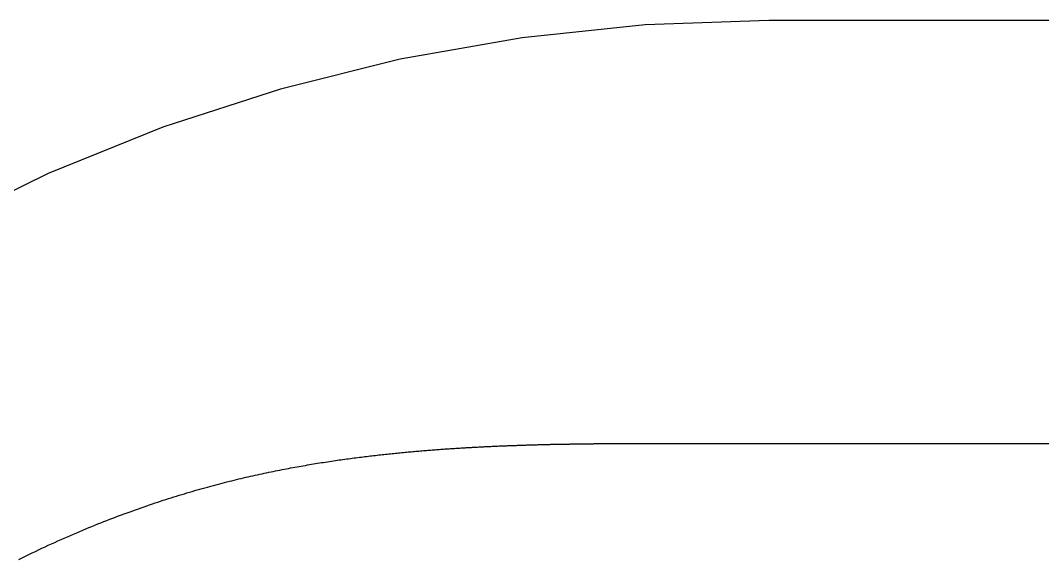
# Model space of a CAD drawing. Extents: x 15 to 235, y 1 to 395.
# Drawn here: x 66.8 to 88.94, y 383.2 to 394.87 of the extents above; entities that cross this region are included whole.
import ezdxf

# ---------------------------------------------------------------- set-up
doc = ezdxf.new("R2010")
doc.units = 0

msp = doc.modelspace()

# ---------------------------------------------------------------- linework, layer by layer
at = {"layer": 'Layer 1'}
for p, q in [((80.3344, 394.778), (77.6705, 394.498)), ((83.0114, 394.871), (80.3344, 394.778)), ((197.072, 394.871), (83.0114, 394.871)), ((77.6705, 394.498), (75.0326, 394.033)), ((75.0326, 394.033), (72.4335, 393.385)), ((72.4335, 393.385), (69.886, 392.558)), ((69.886, 392.558), (67.4024, 391.555)), ((67.4024, 391.555), (64.9949, 390.381)), ((78.1596, 385.688), (78.1793, 385.689)), ((78.1793, 385.689), (78.1988, 385.689)), ((78.1988, 385.689), (78.2182, 385.69)), ((78.2182, 385.69), (78.2376, 385.69)), ((78.2376, 385.69), (78.2569, 385.691)), ((78.2569, 385.691), (78.2761, 385.691)), ((78.2761, 385.691), (78.2953, 385.692)), ((78.2953, 385.692), (78.3144, 385.692)), ((78.3144, 385.692), (78.3334, 385.692)), ((78.3334, 385.692), (78.3523, 385.693)), ((78.3523, 385.693), (78.3712, 385.693)), ((78.3712, 385.693), (78.39, 385.694)), ((78.39, 385.694), (78.4088, 385.694)), ((78.4088, 385.694), (78.4275, 385.694)), ((78.4275, 385.694), (78.4461, 385.695)), ((78.4461, 385.695), (78.4647, 385.695)), ((78.4647, 385.695), (78.4832, 385.695)), ((78.4832, 385.695), (78.5017, 385.696)), ((78.5017, 385.696), (78.5201, 385.696)), ((78.5201, 385.696), (78.5385, 385.697)), ((78.5385, 385.697), (78.5568, 385.697)), ((78.5568, 385.697), (78.5751, 385.697)), ((78.5751, 385.697), (78.5933, 385.698)), ((78.5933, 385.698), (78.6115, 385.698)), ((78.6115, 385.698), (78.6297, 385.698)), ((78.6297, 385.698), (78.6478, 385.699)), ((78.6478, 385.699), (78.6659, 385.699)), ((78.6659, 385.699), (78.6839, 385.699)), ((78.6839, 385.699), (78.7019, 385.699)), ((78.7019, 385.699), (78.7199, 385.7)), ((78.7199, 385.7), (78.7379, 385.7)), ((78.7379, 385.7), (78.7558, 385.7)), ((78.7558, 385.7), (78.7737, 385.701)), ((78.7737, 385.701), (78.7916, 385.701)), ((78.7916, 385.701), (78.8094, 385.701)), ((78.8094, 385.701), (78.8272, 385.701)), ((78.8272, 385.701), (78.845, 385.702)), ((78.845, 385.702), (78.8628, 385.702)), ((78.8628, 385.702), (78.8806, 385.702)), ((78.8806, 385.702), (78.8983, 385.702)), ((78.8983, 385.702), (78.916, 385.703)), ((78.916, 385.703), (78.9337, 385.703)), ((78.9337, 385.703), (78.9514, 385.703)), ((78.9514, 385.703), (78.9691, 385.703)), ((78.9691, 385.703), (78.9867, 385.704)), ((78.9867, 385.704), (79.0044, 385.704)), ((79.0044, 385.704), (79.022, 385.704)), ((79.022, 385.704), (79.0396, 385.704)), ((79.0396, 385.704), (79.0572, 385.705)), ((79.0572, 385.705), (79.0748, 385.705)), ((79.0748, 385.705), (79.0924, 385.705)), ((79.0924, 385.705), (79.1099, 385.705)), ((79.1099, 385.705), (79.1275, 385.705)), ((79.1275, 385.705), (79.145, 385.706)), ((79.145, 385.706), (79.1625, 385.706)), ((79.1625, 385.706), (79.18, 385.706)), ((79.18, 385.706), (79.1975, 385.706)), ((79.1975, 385.706), (79.215, 385.706)), ((79.215, 385.706), (79.2324, 385.707)), ((79.2324, 385.707), (79.2498, 385.707)), ((79.2498, 385.707), (79.2673, 385.707)), ((79.2673, 385.707), (79.2846, 385.707)), ((79.2846, 385.707), (79.302, 385.707)), ((79.302, 385.707), (79.3193, 385.707)), ((79.3193, 385.707), (79.3367, 385.708)), ((79.3367, 385.708), (79.354, 385.708)), ((79.354, 385.708), (79.3712, 385.708)), ((79.3712, 385.708), (79.3885, 385.708)), ((79.3885, 385.708), (79.4057, 385.708)), ((79.4057, 385.708), (79.4229, 385.708)), ((79.4229, 385.708), (79.44, 385.708)), ((79.44, 385.708), (79.4572, 385.709)), ((79.4572, 385.709), (79.4743, 385.709)), ((79.4743, 385.709), (79.4913, 385.709)), ((79.4913, 385.709), (79.5084, 385.709)), ((79.5084, 385.709), (79.5253, 385.709)), ((79.5253, 385.709), (79.5423, 385.709)), ((79.5423, 385.709), (79.5592, 385.709)), ((79.5592, 385.709), (79.5761, 385.709)), ((79.5761, 385.709), (79.593, 385.71)), ((79.593, 385.71), (79.6098, 385.71)), ((79.6098, 385.71), (79.6266, 385.71)), ((79.6266, 385.71), (79.6433, 385.71)), ((79.6433, 385.71), (79.66, 385.71)), ((79.66, 385.71), (79.6766, 385.71)), ((79.6766, 385.71), (79.6932, 385.71)), ((79.6932, 385.71), (79.7098, 385.71)), ((79.7098, 385.71), (79.7263, 385.71)), ((79.7263, 385.71), (79.7428, 385.71)), ((79.7428, 385.71), (79.7592, 385.711)), ((79.7592, 385.711), (79.7756, 385.711)), ((79.7756, 385.711), (79.7919, 385.711)), ((79.7919, 385.711), (79.8082, 385.711)), ((79.8082, 385.711), (79.8244, 385.711)), ((79.8244, 385.711), (79.8406, 385.711)), ((79.8406, 385.711), (79.8567, 385.711)), ((79.8567, 385.711), (79.8728, 385.711)), ((79.8728, 385.711), (79.8889, 385.711)), ((79.8889, 385.711), (79.9048, 385.711)), ((79.9048, 385.711), (79.9208, 385.711)), ((79.9208, 385.711), (79.9366, 385.711)), ((79.9366, 385.711), (79.9525, 385.711)), ((79.9525, 385.711), (79.9682, 385.712)), ((79.9682, 385.712), (79.9839, 385.712)), ((79.9839, 385.712), (79.9996, 385.712)), ((79.9996, 385.712), (80.0152, 385.712)), ((80.0152, 385.712), (80.0307, 385.712)), ((80.0307, 385.712), (80.0462, 385.712)), ((80.0462, 385.712), (80.0617, 385.712)), ((80.0617, 385.712), (80.077, 385.712)), ((80.077, 385.712), (80.0924, 385.712)), ((80.0924, 385.712), (80.1076, 385.712)), ((80.1076, 385.712), (80.1229, 385.712)), ((80.1229, 385.712), (80.138, 385.712)), ((80.138, 385.712), (80.1531, 385.712)), ((80.1531, 385.712), (80.1682, 385.712)), ((80.1682, 385.712), (80.1832, 385.712)), ((80.1832, 385.712), (80.1981, 385.712)), ((80.1981, 385.712), (80.213, 385.712)), ((80.213, 385.712), (80.2278, 385.712)), ((80.2278, 385.712), (80.2426, 385.712)), ((80.2426, 385.712), (80.2573, 385.712)), ((80.2573, 385.712), (80.272, 385.712)), ((80.272, 385.712), (80.2866, 385.712)), ((80.2866, 385.712), (80.3011, 385.713)), ((80.3011, 385.713), (80.3157, 385.713)), ((80.3157, 385.713), (80.3301, 385.713)), ((80.3301, 385.713), (80.3445, 385.713)), ((80.3445, 385.713), (80.3589, 385.713)), ((80.3589, 385.713), (80.3732, 385.713)), ((80.3732, 385.713), (80.3874, 385.713)), ((80.3874, 385.713), (80.4016, 385.713)), ((80.4016, 385.713), (80.4158, 385.713)), ((80.4158, 385.713), (80.4299, 385.713)), ((80.4299, 385.713), (80.444, 385.713)), ((80.444, 385.713), (80.4581, 385.713)), ((80.4581, 385.713), (80.4721, 385.713)), ((80.4721, 385.713), (80.4861, 385.713)), ((80.4861, 385.713), (80.5, 385.713)), ((80.5, 385.713), (80.5139, 385.713)), ((80.5139, 385.713), (80.5278, 385.713)), ((80.5278, 385.713), (80.5417, 385.713)), ((80.5417, 385.713), (80.5555, 385.713)), ((80.5555, 385.713), (80.5693, 385.713)), ((80.5693, 385.713), (80.5831, 385.713)), ((80.5831, 385.713), (80.5968, 385.713)), ((80.5968, 385.713), (80.6105, 385.713)), ((80.6105, 385.713), (80.6242, 385.713)), ((80.6242, 385.713), (80.6379, 385.713)), ((80.6379, 385.713), (80.6516, 385.713)), ((80.6516, 385.713), (80.6653, 385.713)), ((80.6653, 385.713), (80.6789, 385.713)), ((80.6789, 385.713), (80.6925, 385.713)), ((80.6925, 385.713), (80.7061, 385.713)), ((80.7061, 385.713), (80.7198, 385.713)), ((80.7198, 385.713), (80.7333, 385.713)), ((80.7333, 385.713), (80.7469, 385.713)), ((80.7469, 385.713), (80.7605, 385.713)), ((80.7605, 385.713), (80.7741, 385.713)), ((80.7741, 385.713), (80.7877, 385.713)), ((80.7877, 385.713), (80.8012, 385.713)), ((80.8012, 385.713), (80.8148, 385.713)), ((80.8148, 385.713), (80.8284, 385.713)), ((80.8284, 385.713), (80.8419, 385.713)), ((80.8419, 385.713), (80.8555, 385.713)), ((80.8555, 385.713), (80.8691, 385.713)), ((80.8691, 385.713), (80.8827, 385.713)), ((80.8827, 385.713), (80.8963, 385.713)), ((80.8963, 385.713), (80.9099, 385.713)), ((80.9099, 385.713), (80.9235, 385.713)), ((80.9235, 385.713), (80.9371, 385.713)), ((80.9371, 385.713), (80.9507, 385.713)), ((80.9507, 385.713), (80.9643, 385.713)), ((80.9643, 385.713), (80.978, 385.713)), ((80.978, 385.713), (80.9917, 385.713)), ((80.9917, 385.713), (81.0053, 385.713)), ((81.0053, 385.713), (81.019, 385.713)), ((81.019, 385.713), (81.0328, 385.713)), ((81.0328, 385.713), (81.0465, 385.713)), ((81.0465, 385.713), (81.0602, 385.713)), ((81.0602, 385.713), (81.074, 385.713)), ((81.074, 385.713), (81.0878, 385.713)), ((81.0878, 385.713), (81.1016, 385.713)), ((81.1016, 385.713), (81.1155, 385.713)), ((81.1155, 385.713), (81.1294, 385.713)), ((81.1294, 385.713), (81.1433, 385.713)), ((81.1433, 385.713), (81.1572, 385.713)), ((81.1572, 385.713), (81.1711, 385.713)), ((81.1711, 385.713), (81.1851, 385.713)), ((81.1851, 385.713), (81.1991, 385.713)), ((81.1991, 385.713), (81.2131, 385.713)), ((81.2131, 385.713), (81.2272, 385.713)), ((81.2272, 385.713), (81.2413, 385.713)), ((81.2413, 385.713), (81.2554, 385.713)), ((81.2554, 385.713), (81.2695, 385.713)), ((81.2695, 385.713), (81.2837, 385.713)), ((81.2837, 385.713), (81.2979, 385.713)), ((81.2979, 385.713), (81.3121, 385.713)), ((81.3121, 385.713), (81.3263, 385.713)), ((81.3263, 385.713), (81.3406, 385.713)), ((81.3406, 385.713), (81.3549, 385.713)), ((81.3549, 385.713), (81.3693, 385.713)), ((81.3693, 385.713), (81.3837, 385.713)), ((81.3837, 385.713), (81.3981, 385.713)), ((81.3981, 385.713), (81.4125, 385.713)), ((81.4125, 385.713), (81.4269, 385.713)), ((81.4269, 385.713), (81.4414, 385.713)), ((81.4414, 385.713), (81.4559, 385.713)), ((81.4559, 385.713), (81.4704, 385.713)), ((81.4704, 385.713), (81.485, 385.713)), ((81.485, 385.713), (81.4995, 385.713)), ((81.4995, 385.713), (81.5141, 385.713)), ((81.5141, 385.713), (81.5286, 385.713)), ((81.5286, 385.713), (81.5432, 385.713)), ((81.5432, 385.713), (81.5578, 385.713)), ((81.5578, 385.713), (81.5724, 385.713)), ((81.5724, 385.713), (81.587, 385.713)), ((81.587, 385.713), (81.6017, 385.713)), ((81.6017, 385.713), (81.6163, 385.713)), ((81.6163, 385.713), (81.6309, 385.713)), ((81.6309, 385.713), (81.6455, 385.713)), ((81.6455, 385.713), (81.6602, 385.713)), ((81.6602, 385.713), (81.6748, 385.713)), ((81.6748, 385.713), (81.6894, 385.713)), ((81.6894, 385.713), (81.704, 385.713)), ((81.704, 385.713), (81.7186, 385.713)), ((81.7186, 385.713), (81.7332, 385.713)), ((81.7332, 385.713), (81.7478, 385.713)), ((81.7478, 385.713), (81.7624, 385.713)), ((81.7624, 385.713), (81.777, 385.713)), ((81.777, 385.713), (81.7916, 385.713)), ((81.7916, 385.713), (81.8062, 385.713)), ((81.8062, 385.713), (81.8208, 385.713)), ((81.8208, 385.713), (81.8353, 385.713)), ((81.8353, 385.713), (81.8499, 385.713)), ((81.8499, 385.713), (81.8644, 385.713)), ((81.8644, 385.713), (81.8789, 385.713)), ((81.8789, 385.713), (81.8934, 385.713)), ((81.8934, 385.713), (81.908, 385.713)), ((81.908, 385.713), (81.9224, 385.713)), ((81.9224, 385.713), (81.9369, 385.713)), ((81.9369, 385.713), (81.9514, 385.713)), ((81.9514, 385.713), (81.9658, 385.713)), ((81.9658, 385.713), (81.9803, 385.713)), ((81.9803, 385.713), (81.9947, 385.713)), ((81.9947, 385.713), (82.0091, 385.713)), ((82.0091, 385.713), (82.0235, 385.713)), ((82.0235, 385.713), (82.0379, 385.713)), ((82.0379, 385.713), (82.0523, 385.713)), ((82.0523, 385.713), (82.0667, 385.713)), ((82.0667, 385.713), (82.0811, 385.713)), ((82.0811, 385.713), (82.0955, 385.713)), ((82.0955, 385.713), (82.1098, 385.713)), ((82.1098, 385.713), (82.1242, 385.713)), ((82.1242, 385.713), (82.1386, 385.713)), ((82.1386, 385.713), (82.1529, 385.713)), ((82.1529, 385.713), (82.1673, 385.713)), ((82.1673, 385.713), (82.1816, 385.713)), ((82.1816, 385.713), (82.196, 385.713)), ((82.196, 385.713), (82.2104, 385.713)), ((82.2104, 385.713), (82.2247, 385.713)), ((82.2247, 385.713), (82.2391, 385.713)), ((82.2391, 385.713), (82.2534, 385.713)), ((82.2534, 385.713), (82.2678, 385.713)), ((82.2678, 385.713), (82.2822, 385.713)), ((82.2822, 385.713), (82.2965, 385.713)), ((82.2965, 385.713), (82.3109, 385.713)), ((82.3109, 385.713), (82.3253, 385.713)), ((82.3253, 385.713), (82.3397, 385.713)), ((82.3397, 385.713), (82.3541, 385.713)), ((82.3541, 385.713), (82.3685, 385.713)), ((82.3685, 385.713), (82.3829, 385.713)), ((82.3829, 385.713), (82.3973, 385.713)), ((82.3973, 385.713), (82.4117, 385.713)), ((82.4117, 385.713), (82.4262, 385.713)), ((82.4262, 385.713), (82.4406, 385.713)), ((82.4406, 385.713), (82.4551, 385.713)), ((82.4551, 385.713), (82.4696, 385.713)), ((82.4696, 385.713), (82.484, 385.713)), ((82.484, 385.713), (82.4985, 385.713)), ((82.4985, 385.713), (82.5131, 385.713)), ((82.5131, 385.713), (82.5276, 385.713)), ((82.5276, 385.713), (82.5422, 385.713)), ((82.5422, 385.713), (82.5568, 385.713)), ((82.5568, 385.713), (82.5714, 385.713)), ((82.5714, 385.713), (82.586, 385.713)), ((82.586, 385.713), (82.6007, 385.713)), ((82.6007, 385.713), (82.6154, 385.713)), ((82.6154, 385.713), (82.6301, 385.713)), ((82.6301, 385.713), (82.6448, 385.713)), ((82.6448, 385.713), (82.6596, 385.713)), ((82.6596, 385.713), (82.6744, 385.713)), ((82.6744, 385.713), (82.6893, 385.713)), ((82.6893, 385.713), (82.7042, 385.713)), ((82.7042, 385.713), (82.7191, 385.713)), ((82.7191, 385.713), (82.7341, 385.713)), ((82.7341, 385.713), (82.7491, 385.713)), ((82.7491, 385.713), (82.7641, 385.713)), ((82.7641, 385.713), (82.7792, 385.713)), ((82.7792, 385.713), (82.7944, 385.713)), ((82.7944, 385.713), (82.8096, 385.713)), ((82.8096, 385.713), (82.8248, 385.713)), ((82.8248, 385.713), (82.8401, 385.713)), ((82.8401, 385.713), (82.8555, 385.713)), ((82.8555, 385.713), (82.8709, 385.713)), ((82.8709, 385.713), (82.8864, 385.713)), ((82.8864, 385.713), (82.9019, 385.713)), ((82.9019, 385.713), (82.9175, 385.713)), ((82.9175, 385.713), (82.9332, 385.713)), ((82.9332, 385.713), (82.949, 385.713)), ((82.949, 385.713), (82.9648, 385.713)), ((82.9648, 385.713), (82.9807, 385.713)), ((82.9807, 385.713), (82.9966, 385.713)), ((82.9966, 385.713), (83.0127, 385.713)), ((83.0127, 385.713), (83.0288, 385.713)), ((83.0288, 385.713), (83.0451, 385.713)), ((83.0451, 385.713), (83.0614, 385.713)), ((83.0614, 385.713), (83.0777, 385.713)), ((83.0777, 385.713), (83.0942, 385.713)), ((83.0942, 385.713), (83.1108, 385.713)), ((83.1108, 385.713), (83.1274, 385.713)), ((83.1274, 385.713), (83.1442, 385.713)), ((83.1442, 385.713), (83.161, 385.713)), ((83.161, 385.713), (83.1779, 385.713)), ((83.1779, 385.713), (83.195, 385.713)), ((83.195, 385.713), (83.2121, 385.713)), ((83.2121, 385.713), (83.2293, 385.713)), ((83.2293, 385.713), (83.2466, 385.713)), ((83.2466, 385.713), (83.264, 385.713)), ((83.264, 385.713), (83.2815, 385.713)), ((83.2815, 385.713), (83.2992, 385.713)), ((83.2992, 385.713), (83.3169, 385.713)), ((83.3169, 385.713), (83.3347, 385.713)), ((83.3347, 385.713), (83.3526, 385.713)), ((83.3526, 385.713), (83.3707, 385.713)), ((83.3707, 385.713), (83.3888, 385.713)), ((83.3888, 385.713), (83.407, 385.713)), ((83.407, 385.713), (83.4254, 385.713)), ((83.4254, 385.713), (83.4438, 385.713)), ((83.4438, 385.713), (83.4624, 385.713)), ((83.4624, 385.713), (83.4811, 385.713)), ((83.4811, 385.713), (83.4998, 385.713)), ((83.4998, 385.713), (83.5187, 385.713)), ((83.5187, 385.713), (83.5377, 385.713)), ((83.5377, 385.713), (83.5567, 385.713)), ((83.5567, 385.713), (83.5759, 385.713)), ((83.5759, 385.713), (83.5952, 385.713)), ((83.5952, 385.713), (83.6145, 385.713)), ((83.6145, 385.713), (83.634, 385.713)), ((83.634, 385.713), (83.6536, 385.713)), ((83.6536, 385.713), (83.6733, 385.713)), ((83.6733, 385.713), (83.693, 385.713)), ((83.693, 385.713), (83.7129, 385.713)), ((83.7129, 385.713), (83.7329, 385.713)), ((83.7329, 385.713), (83.7529, 385.713)), ((83.7529, 385.713), (83.7731, 385.713)), ((83.7731, 385.713), (83.7933, 385.713)), ((83.7933, 385.713), (83.8137, 385.713)), ((83.8137, 385.713), (83.8341, 385.713)), ((83.8341, 385.713), (83.8547, 385.713)), ((83.8547, 385.713), (83.8753, 385.713)), ((83.8753, 385.713), (83.896, 385.713)), ((83.896, 385.713), (83.9168, 385.713)), ((83.9168, 385.713), (83.9377, 385.713)), ((83.9377, 385.713), (83.9587, 385.713)), ((83.9587, 385.713), (83.9798, 385.713)), ((83.9798, 385.713), (84.001, 385.713)), ((84.001, 385.713), (84.0223, 385.713)), ((84.0223, 385.713), (84.0436, 385.713)), ((84.0436, 385.713), (84.0651, 385.713)), ((84.0651, 385.713), (84.0866, 385.713)), ((84.0866, 385.713), (84.1082, 385.713)), ((84.1082, 385.713), (84.13, 385.713)), ((84.13, 385.713), (84.1518, 385.713)), ((84.1518, 385.713), (84.1737, 385.713)), ((84.1737, 385.713), (84.1956, 385.713)), ((84.1956, 385.713), (84.2177, 385.713)), ((84.2177, 385.713), (84.2399, 385.713)), ((84.2399, 385.713), (84.2622, 385.713)), ((84.2622, 385.713), (84.2846, 385.713)), ((84.2846, 385.713), (84.307, 385.713)), ((84.307, 385.713), (84.3296, 385.713)), ((84.3296, 385.713), (84.3523, 385.713)), ((84.3523, 385.713), (84.3751, 385.713)), ((84.3751, 385.713), (84.398, 385.713)), ((84.398, 385.713), (84.421, 385.713)), ((84.421, 385.713), (84.4441, 385.713)), ((84.4441, 385.713), (84.4673, 385.713)), ((84.4673, 385.713), (84.4906, 385.713)), ((84.4906, 385.713), (84.5141, 385.713)), ((84.5141, 385.713), (84.5376, 385.713)), ((84.5376, 385.713), (84.5613, 385.713)), ((84.5613, 385.713), (84.5851, 385.713)), ((84.5851, 385.713), (84.609, 385.713)), ((84.609, 385.713), (84.6331, 385.713)), ((84.6331, 385.713), (84.6572, 385.713)), ((84.6572, 385.713), (84.6815, 385.713)), ((84.6815, 385.713), (84.7058, 385.713)), ((84.7058, 385.713), (84.7303, 385.713)), ((84.7303, 385.713), (84.7549, 385.713)), ((84.7549, 385.713), (84.7797, 385.713)), ((84.7797, 385.713), (84.8045, 385.713)), ((84.8045, 385.713), (84.8294, 385.713)), ((84.8294, 385.713), (84.8545, 385.713)), ((84.8545, 385.713), (84.8797, 385.713)), ((84.8797, 385.713), (84.9049, 385.713)), ((84.9049, 385.713), (84.9303, 385.713)), ((84.9303, 385.713), (84.9558, 385.713)), ((84.9558, 385.713), (84.9814, 385.713)), ((84.9814, 385.713), (85.0071, 385.713)), ((85.0071, 385.713), (103.369, 385.713)), ((74.6033, 385.466), (74.64, 385.47)), ((74.64, 385.47), (74.6764, 385.474)), ((74.6764, 385.474), (74.7127, 385.478)), ((74.7127, 385.478), (74.7488, 385.482)), ((74.7488, 385.482), (74.7847, 385.486)), ((74.7847, 385.486), (74.8204, 385.489)), ((74.8204, 385.489), (74.8559, 385.493)), ((74.8559, 385.493), (74.8913, 385.497)), ((74.8913, 385.497), (74.9265, 385.5)), ((74.9265, 385.5), (74.9615, 385.504)), ((74.9615, 385.504), (74.9964, 385.507)), ((74.9964, 385.507), (75.0311, 385.51)), ((75.0311, 385.51), (75.0656, 385.514)), ((75.0656, 385.514), (75.1, 385.517)), ((75.1, 385.517), (75.1342, 385.52)), ((75.1342, 385.52), (75.1682, 385.523)), ((75.1682, 385.523), (75.2021, 385.527)), ((75.2021, 385.527), (75.2358, 385.53)), ((75.2358, 385.53), (75.2693, 385.533)), ((75.2693, 385.533), (75.3027, 385.536)), ((75.3027, 385.536), (75.3359, 385.539)), ((75.3359, 385.539), (75.3689, 385.542)), ((75.3689, 385.542), (75.4018, 385.544)), ((75.4018, 385.544), (75.4346, 385.547)), ((75.4346, 385.547), (75.4672, 385.55)), ((75.4672, 385.55), (75.4996, 385.553)), ((75.4996, 385.553), (75.5319, 385.555)), ((75.5319, 385.555), (75.564, 385.558)), ((75.564, 385.558), (75.5959, 385.561)), ((75.5959, 385.561), (75.6278, 385.563)), ((75.6278, 385.563), (75.6594, 385.566)), ((75.6594, 385.566), (75.691, 385.568)), ((75.691, 385.568), (75.7223, 385.571)), ((75.7223, 385.571), (75.7535, 385.573)), ((75.7535, 385.573), (75.7846, 385.575)), ((75.7846, 385.575), (75.8156, 385.578)), ((75.8156, 385.578), (75.8464, 385.58)), ((75.8464, 385.58), (75.877, 385.582)), ((75.877, 385.582), (75.9075, 385.584)), ((75.9075, 385.584), (75.9379, 385.586)), ((75.9379, 385.586), (75.9681, 385.589)), ((75.9681, 385.589), (75.9982, 385.591)), ((75.9982, 385.591), (76.0281, 385.593)), ((76.0281, 385.593), (76.0579, 385.595)), ((76.0579, 385.595), (76.0876, 385.597)), ((76.0876, 385.597), (76.1172, 385.599)), ((76.1172, 385.599), (76.1466, 385.601)), ((76.1466, 385.601), (76.1758, 385.603)), ((76.1758, 385.603), (76.205, 385.605)), ((76.205, 385.605), (76.234, 385.606)), ((76.234, 385.606), (76.2629, 385.608)), ((76.2629, 385.608), (76.2916, 385.61)), ((76.2916, 385.61), (76.3203, 385.612)), ((76.3203, 385.612), (76.3488, 385.614)), ((76.3488, 385.614), (76.3771, 385.615)), ((76.3771, 385.615), (76.4054, 385.617)), ((76.4054, 385.617), (76.4335, 385.619)), ((76.4335, 385.619), (76.4614, 385.62)), ((76.4614, 385.62), (76.4893, 385.622)), ((76.4893, 385.622), (76.517, 385.623)), ((76.517, 385.623), (76.5446, 385.625)), ((76.5446, 385.625), (76.5721, 385.627)), ((76.5721, 385.627), (76.5995, 385.628)), ((76.5995, 385.628), (76.6267, 385.63)), ((76.6267, 385.63), (76.6538, 385.631)), ((76.6538, 385.631), (76.6808, 385.632)), ((76.6808, 385.632), (76.7077, 385.634)), ((76.7077, 385.634), (76.7344, 385.635)), ((76.7344, 385.635), (76.761, 385.637)), ((76.761, 385.637), (76.7875, 385.638)), ((76.7875, 385.638), (76.8139, 385.639)), ((76.8139, 385.639), (76.8402, 385.641)), ((76.8402, 385.641), (76.8663, 385.642)), ((76.8663, 385.642), (76.8923, 385.643)), ((76.8923, 385.643), (76.9182, 385.644)), ((76.9182, 385.644), (76.944, 385.646)), ((76.944, 385.646), (76.9696, 385.647)), ((76.9696, 385.647), (76.9951, 385.648)), ((76.9951, 385.648), (77.0205, 385.649)), ((77.0205, 385.649), (77.0458, 385.65)), ((77.0458, 385.65), (77.071, 385.651)), ((77.071, 385.651), (77.096, 385.653)), ((77.096, 385.653), (77.1209, 385.654)), ((77.1209, 385.654), (77.1457, 385.655)), ((77.1457, 385.655), (77.1704, 385.656)), ((77.1704, 385.656), (77.1949, 385.657)), ((77.1949, 385.657), (77.2193, 385.658)), ((77.2193, 385.658), (77.2436, 385.659)), ((77.2436, 385.659), (77.2678, 385.66)), ((77.2678, 385.66), (77.2919, 385.661)), ((77.2919, 385.661), (77.3158, 385.662)), ((77.3158, 385.662), (77.3396, 385.663)), ((77.3396, 385.663), (77.3633, 385.664)), ((77.3633, 385.664), (77.3869, 385.664)), ((77.3869, 385.664), (77.4104, 385.665)), ((77.4104, 385.665), (77.4337, 385.666)), ((77.4337, 385.666), (77.4569, 385.667)), ((77.4569, 385.667), (77.48, 385.668)), ((77.48, 385.668), (77.503, 385.669)), ((77.503, 385.669), (77.5258, 385.67)), ((77.5258, 385.67), (77.5485, 385.67)), ((77.5485, 385.67), (77.5711, 385.671)), ((77.5711, 385.671), (77.5936, 385.672)), ((77.5936, 385.672), (77.616, 385.673)), ((77.616, 385.673), (77.6383, 385.673)), ((77.6383, 385.673), (77.6604, 385.674)), ((77.6604, 385.674), (77.6824, 385.675)), ((77.6824, 385.675), (77.7043, 385.676)), ((77.7043, 385.676), (77.7261, 385.676)), ((77.7261, 385.676), (77.7478, 385.677)), ((77.7478, 385.677), (77.7694, 385.678)), ((77.7694, 385.678), (77.7908, 385.678)), ((77.7908, 385.678), (77.8122, 385.679)), ((77.8122, 385.679), (77.8334, 385.68)), ((77.8334, 385.68), (77.8545, 385.68)), ((77.8545, 385.68), (77.8756, 385.681)), ((77.8756, 385.681), (77.8965, 385.681)), ((77.8965, 385.681), (77.9173, 385.682)), ((77.9173, 385.682), (77.938, 385.683)), ((77.938, 385.683), (77.9587, 385.683)), ((77.9587, 385.683), (77.9792, 385.684)), ((77.9792, 385.684), (77.9996, 385.684)), ((77.9996, 385.684), (78.0199, 385.685)), ((78.0199, 385.685), (78.0402, 385.685)), ((78.0402, 385.685), (78.0603, 385.686)), ((78.0603, 385.686), (78.0803, 385.686)), ((78.0803, 385.686), (78.1003, 385.687)), ((78.1003, 385.687), (78.1202, 385.687)), ((78.1202, 385.687), (78.1399, 385.688)), ((78.1399, 385.688), (78.1596, 385.688)), ((73.0206, 385.245), (73.0652, 385.253)), ((73.0652, 385.253), (73.1095, 385.26)), ((73.1095, 385.26), (73.1536, 385.267)), ((73.1536, 385.267), (73.1975, 385.275)), ((73.1975, 385.275), (73.2412, 385.282)), ((73.2412, 385.282), (73.2847, 385.289)), ((73.2847, 385.289), (73.3279, 385.295)), ((73.3279, 385.295), (73.371, 385.302)), ((73.371, 385.302), (73.4138, 385.309)), ((73.4138, 385.309), (73.4565, 385.315)), ((73.4565, 385.315), (73.4989, 385.322)), ((73.4989, 385.322), (73.5411, 385.328)), ((73.5411, 385.328), (73.5831, 385.334)), ((73.5831, 385.334), (73.6248, 385.341)), ((73.6248, 385.341), (73.6664, 385.347)), ((73.6664, 385.347), (73.7078, 385.353)), ((73.7078, 385.353), (73.7489, 385.358)), ((73.7489, 385.358), (73.7899, 385.364)), ((73.7899, 385.364), (73.8306, 385.37)), ((73.8306, 385.37), (73.8711, 385.375)), ((73.8711, 385.375), (73.9115, 385.381)), ((73.9115, 385.381), (73.9516, 385.386)), ((73.9516, 385.386), (73.9915, 385.392)), ((73.9915, 385.392), (74.0312, 385.397)), ((74.0312, 385.397), (74.0707, 385.402)), ((74.0707, 385.402), (74.11, 385.407)), ((74.11, 385.407), (74.1492, 385.412)), ((74.1492, 385.412), (74.1881, 385.417)), ((74.1881, 385.417), (74.2268, 385.422)), ((74.2268, 385.422), (74.2653, 385.426)), ((74.2653, 385.426), (74.3036, 385.431)), ((74.3036, 385.431), (74.3418, 385.436)), ((74.3418, 385.436), (74.3797, 385.44)), ((74.3797, 385.44), (74.4174, 385.445)), ((74.4174, 385.445), (74.455, 385.449)), ((74.455, 385.449), (74.4924, 385.453)), ((74.4924, 385.453), (74.5295, 385.458)), ((74.5295, 385.458), (74.5665, 385.462)), ((74.5665, 385.462), (74.6033, 385.466)), ((71.889, 385.023), (71.9385, 385.034)), ((71.9385, 385.034), (71.9879, 385.045)), ((71.9879, 385.045), (72.037, 385.056)), ((72.037, 385.056), (72.086, 385.066)), ((72.086, 385.066), (72.1347, 385.077)), ((72.1347, 385.077), (72.1832, 385.087)), ((72.1832, 385.087), (72.2315, 385.097)), ((72.2315, 385.097), (72.2796, 385.107)), ((72.2796, 385.107), (72.3275, 385.116)), ((72.3275, 385.116), (72.3752, 385.126)), ((72.3752, 385.126), (72.4226, 385.135)), ((72.4226, 385.135), (72.4699, 385.144)), ((72.4699, 385.144), (72.5169, 385.154)), ((72.5169, 385.154), (72.5638, 385.163)), ((72.5638, 385.163), (72.6104, 385.171)), ((72.6104, 385.171), (72.6568, 385.18)), ((72.6568, 385.18), (72.703, 385.189)), ((72.703, 385.189), (72.749, 385.197)), ((72.749, 385.197), (72.7948, 385.205)), ((72.7948, 385.205), (72.8404, 385.214)), ((72.8404, 385.214), (72.8858, 385.222)), ((72.8858, 385.222), (72.9309, 385.23)), ((72.9309, 385.23), (72.9759, 385.237)), ((72.9759, 385.237), (73.0206, 385.245)), ((70.9599, 384.795), (71.0134, 384.809)), ((71.0134, 384.809), (71.0667, 384.824)), ((71.0667, 384.824), (71.1197, 384.837)), ((71.1197, 384.837), (71.1726, 384.851)), ((71.1726, 384.851), (71.2252, 384.865)), ((71.2252, 384.865), (71.2775, 384.878)), ((71.2775, 384.878), (71.3297, 384.891)), ((71.3297, 384.891), (71.3816, 384.904)), ((71.3816, 384.904), (71.4333, 384.917)), ((71.4333, 384.917), (71.4848, 384.929)), ((71.4848, 384.929), (71.5361, 384.942)), ((71.5361, 384.942), (71.5871, 384.954)), ((71.5871, 384.954), (71.638, 384.966)), ((71.638, 384.966), (71.6886, 384.978)), ((71.6886, 384.978), (71.739, 384.989)), ((71.739, 384.989), (71.7892, 385.001)), ((71.7892, 385.001), (71.8392, 385.012)), ((71.8392, 385.012), (71.889, 385.023)), ((70.1851, 384.571), (70.2421, 384.589)), ((70.2421, 384.589), (70.2988, 384.606)), ((70.2988, 384.606), (70.3552, 384.623)), ((70.3552, 384.623), (70.4114, 384.64)), ((70.4114, 384.64), (70.4674, 384.656)), ((70.4674, 384.656), (70.5231, 384.673)), ((70.5231, 384.673), (70.5785, 384.689)), ((70.5785, 384.689), (70.6337, 384.705)), ((70.6337, 384.705), (70.6887, 384.72)), ((70.6887, 384.72), (70.7434, 384.736)), ((70.7434, 384.736), (70.7979, 384.751)), ((70.7979, 384.751), (70.8521, 384.766)), ((70.8521, 384.766), (70.9061, 384.78)), ((70.9061, 384.78), (70.9599, 384.795)), ((69.4814, 384.341), (69.5415, 384.361)), ((69.5415, 384.361), (69.6014, 384.382)), ((69.6014, 384.382), (69.6609, 384.402)), ((69.6609, 384.402), (69.7202, 384.422)), ((69.7202, 384.422), (69.7793, 384.441)), ((69.7793, 384.441), (69.838, 384.461)), ((69.838, 384.461), (69.8965, 384.48)), ((69.8965, 384.48), (69.9548, 384.499)), ((69.9548, 384.499), (70.0127, 384.517)), ((70.0127, 384.517), (70.0705, 384.535)), ((70.0705, 384.535), (70.1279, 384.553)), ((70.1279, 384.553), (70.1851, 384.571)), ((68.8653, 384.117), (68.9282, 384.141)), ((68.9282, 384.141), (68.9908, 384.165)), ((68.9908, 384.165), (69.0531, 384.188)), ((69.0531, 384.188), (69.1151, 384.21)), ((69.1151, 384.21), (69.1769, 384.233)), ((69.1769, 384.233), (69.2383, 384.255)), ((69.2383, 384.255), (69.2995, 384.277)), ((69.2995, 384.277), (69.3604, 384.298)), ((69.3604, 384.298), (69.4211, 384.32)), ((69.4211, 384.32), (69.4814, 384.341)), ((68.3521, 383.915), (68.4172, 383.942)), ((68.4172, 383.942), (68.4821, 383.968)), ((68.4821, 383.968), (68.5467, 383.994)), ((68.5467, 383.994), (68.611, 384.019)), ((68.611, 384.019), (68.675, 384.044)), ((68.675, 384.044), (68.7388, 384.069)), ((68.7388, 384.069), (68.8022, 384.093)), ((68.8022, 384.093), (68.8653, 384.117)), ((67.8198, 383.691), (67.8874, 383.72)), ((67.8874, 383.72), (67.9547, 383.749)), ((67.9547, 383.749), (68.0217, 383.778)), ((68.0217, 383.778), (68.0884, 383.806)), ((68.0884, 383.806), (68.1547, 383.834)), ((68.1547, 383.834), (68.2208, 383.861)), ((68.2208, 383.861), (68.2866, 383.889)), ((68.2866, 383.889), (68.3521, 383.915)), ((67.3378, 383.473), (67.4076, 383.505)), ((67.4076, 383.505), (67.4771, 383.537)), ((67.4771, 383.537), (67.5463, 383.569)), ((67.5463, 383.569), (67.6151, 383.6)), ((67.6151, 383.6), (67.6837, 383.63)), ((67.6837, 383.63), (67.7519, 383.661)), ((67.7519, 383.661), (67.8198, 383.691)), ((66.8399, 383.233), (66.912, 383.269)), ((66.912, 383.269), (66.9838, 383.304)), ((66.9838, 383.304), (67.0553, 383.339)), ((67.0553, 383.339), (67.1264, 383.373)), ((67.1264, 383.373), (67.1972, 383.407)), ((67.1972, 383.407), (67.2677, 383.44)), ((67.2677, 383.44), (67.3378, 383.473)), ((66.7674, 383.197), (66.8399, 383.233))]:
    msp.add_line(p, q, dxfattribs=at)

doc.saveas('drawing.dxf')
